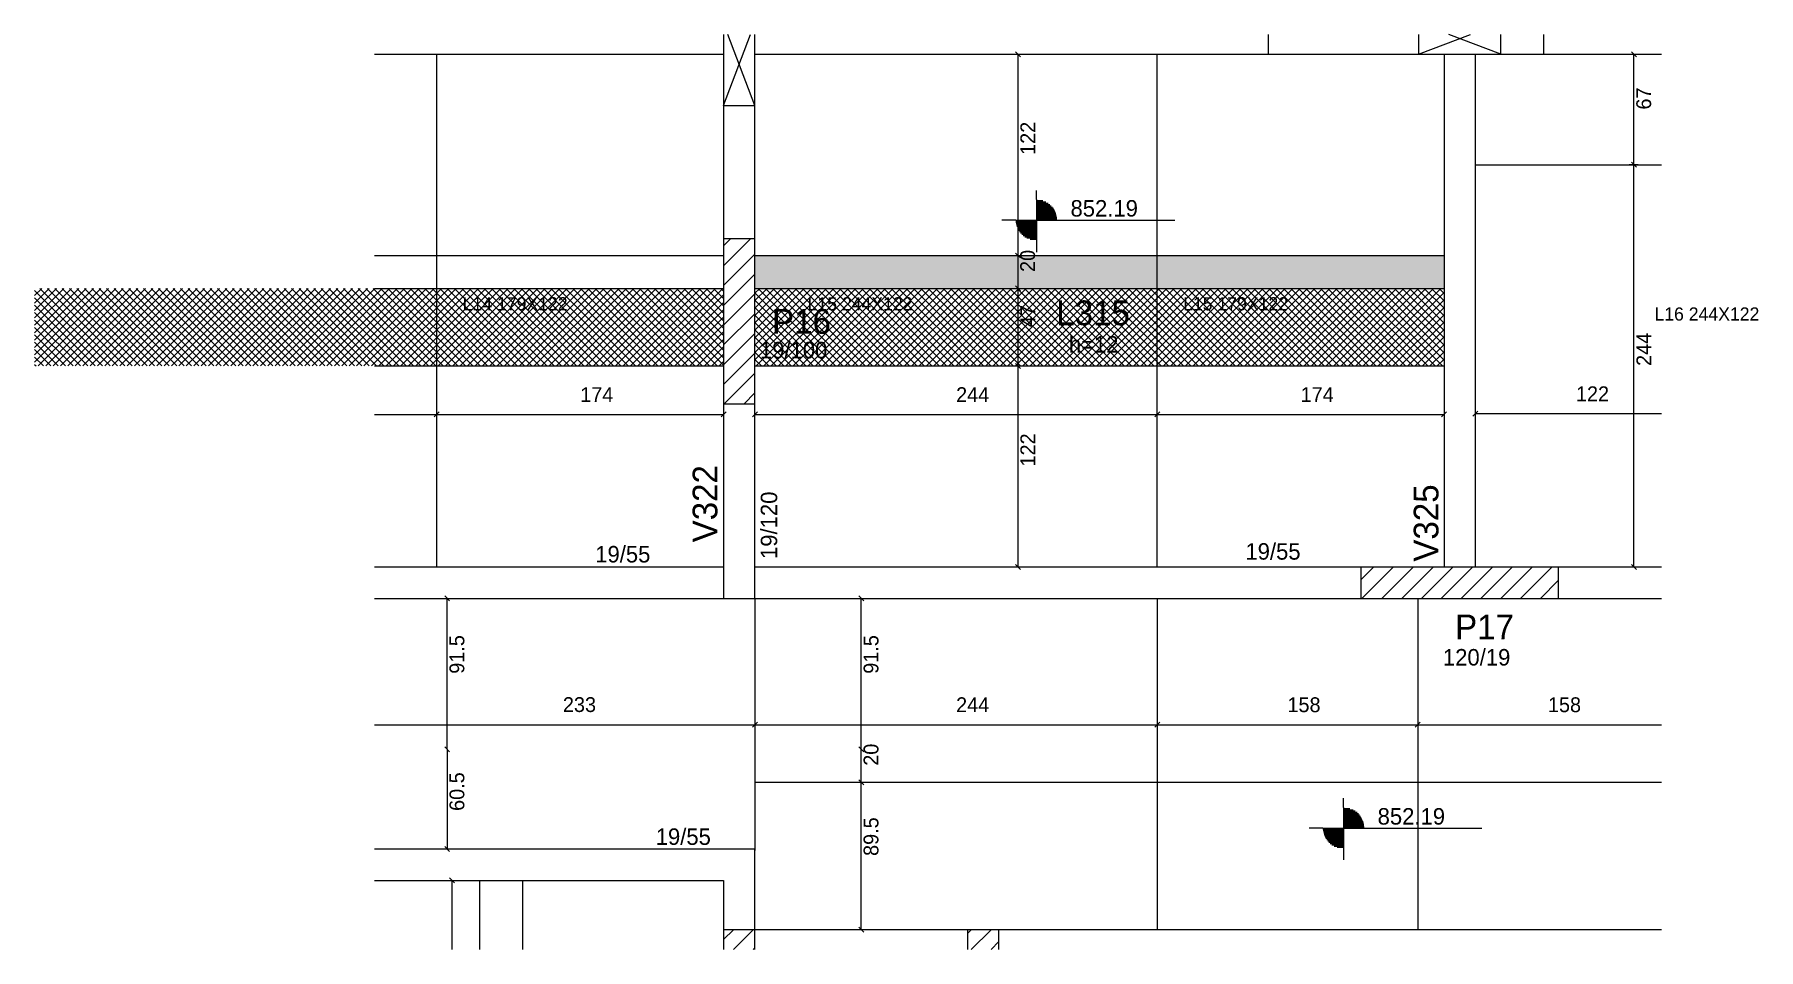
# Model space of a CAD drawing. Header units: metres. Extents: x 4915 to 5961, y 2049 to 2604.
import ezdxf

# ---------------------------------------------------------------- set-up
doc = ezdxf.new("R2010")
doc.units = ezdxf.units.M
for name, color, linetype in [('1', 7, 'Continuous'), ('3', 7, 'Continuous'), ('4', 7, 'Continuous'), ('7', 7, 'Continuous'), ('AUX00', 7, 'Continuous'), ('Hachura', 7, 'Continuous'), ('Painéis', 7, 'Continuous')]:
    doc.layers.add(name, color=color, linetype=linetype)

msp = doc.modelspace()

# ---------------------------------------------------------------- hatches: boundary and pattern name
at = {"layer": 'Hachura'}
h = msp.add_hatch(color=7, dxfattribs=at)
h.dxf.hatch_style = 1
h.paths.add_polyline_path([(5352.1, 2449.9), (5770.1, 2449.9), (5770.1, 2469.9), (5352.1, 2469.9), (5352.1, 2449.9)])
h = msp.add_hatch(dxfattribs=at)
h.set_pattern_fill('ANSI37')
h.paths.add_polyline_path([(5333.1, 2449.9), (4915.1, 2449.9), (4915.1, 2402.9), (5333.1, 2402.9), (5333.1, 2449.9)])
h = msp.add_hatch(dxfattribs=at)
h.set_pattern_fill('ANSI37')
h.paths.add_polyline_path([(5770.1, 2449.9), (5352.1, 2449.9), (5352.1, 2402.9), (5770.1, 2402.9), (5770.1, 2449.9)])

# ---------------------------------------------------------------- linework, layer by layer
at = {"layer": '1', "color": 1, "lineweight": 25}
for p, q in [((5333.1, 2560.9), (5349.4, 2603.9)), ((5352.1, 2560.9), (5335.7, 2603.9)), ((5754.6, 2591.9), (5786.1, 2603.9)), ((5804.6, 2591.9), (5773, 2603.9))]:
    msp.add_line(p, q, dxfattribs=at)
at = {"layer": '3', "color": 3, "lineweight": 25}
for p, q in [((5663.6, 2591.9), (5663.6, 2603.9)), ((5830.6, 2591.9), (5830.6, 2603.9)), ((5804.6, 2591.9), (5902, 2591.9)), ((5522.8, 2503.9), (5522.8, 2509.4)), ((5522.8, 2503.9), (5522.8, 2478.9)), ((5522.8, 2503.3), (5526.7, 2503.3)), ((5522.8, 2502.5), (5528.6, 2502.5)), ((5522.8, 2501.7), (5529.9, 2501.7)), ((5522.8, 2500.9), (5530.9, 2500.9)), ((5522.8, 2500.1), (5531.8, 2500.1)), ((5510.3, 2491.4), (5501.9, 2491.4)), ((5510.3, 2491.4), (5535.3, 2491.4)), ((5522.8, 2490.6), (5510.3, 2490.6)), ((5522.8, 2489.8), (5510.4, 2489.8)), ((5522.8, 2489), (5510.6, 2489)), ((5522.8, 2499.3), (5532.5, 2499.3)), ((5522.8, 2498.6), (5533.1, 2498.6)), ((5522.8, 2497.8), (5533.6, 2497.8)), ((5522.8, 2497), (5534, 2497)), ((5522.8, 2496.2), (5534.4, 2496.2)), ((5522.8, 2495.4), (5534.7, 2495.4)), ((5522.8, 2494.6), (5534.9, 2494.6)), ((5522.8, 2493.8), (5535.1, 2493.8)), ((5522.8, 2493), (5535.2, 2493)), ((5522.8, 2492.2), (5535.3, 2492.2)), ((5535.3, 2491.4), (5606.8, 2491.4)), ((5333.1, 2463.7), (5349.3, 2479.9)), ((5333.1, 2475.7), (5337.3, 2479.9)), ((5522.8, 2488.2), (5510.7, 2488.2)), ((5522.8, 2487.5), (5511, 2487.5)), ((5522.8, 2486.7), (5511.3, 2486.7)), ((5522.8, 2485.9), (5511.6, 2485.9)), ((5522.8, 2485.1), (5512.1, 2485.1)), ((5522.8, 2484.3), (5512.6, 2484.3)), ((5522.8, 2483.5), (5513.2, 2483.5)), ((5522.8, 2482.7), (5513.9, 2482.7)), ((5522.8, 2481.9), (5514.7, 2481.9)), ((5522.8, 2481.1), (5515.8, 2481.1)), ((5522.8, 2480.3), (5517.1, 2480.3)), ((5522.8, 2479.5), (5519, 2479.5)), ((5522.8, 2478.9), (5522.8, 2472)), ((5333.1, 2451.7), (5352.1, 2470.7)), ((5333.1, 2439.6), (5352.1, 2458.6)), ((5333.1, 2427.6), (5352.1, 2446.6)), ((5333.1, 2415.6), (5352.1, 2434.6)), ((5333.1, 2403.6), (5352.1, 2422.6)), ((5333.1, 2391.6), (5352.1, 2410.6)), ((5333.5, 2379.9), (5352.1, 2398.5)), ((5345.5, 2379.9), (5352.1, 2386.5)), ((5719.6, 2273.2), (5727.3, 2280.9)), ((5720.3, 2261.9), (5739.3, 2280.9)), ((5732.4, 2261.9), (5751.4, 2280.9)), ((5744.4, 2261.9), (5763.4, 2280.9)), ((5756.4, 2261.9), (5775.4, 2280.9)), ((5768.4, 2261.9), (5787.4, 2280.9)), ((5780.4, 2261.9), (5799.4, 2280.9)), ((5792.5, 2261.9), (5811.5, 2280.9)), ((5804.5, 2261.9), (5823.5, 2280.9)), ((5816.5, 2261.9), (5835.5, 2280.9)), ((5828.5, 2261.9), (5839.6, 2273)), ((5709.1, 2135.1), (5709.1, 2140.7)), ((5709.1, 2135.1), (5709.1, 2110.1)), ((5709.1, 2134.5), (5713, 2134.5)), ((5709.1, 2133.7), (5714.9, 2133.7)), ((5709.1, 2133), (5716.2, 2133)), ((5709.1, 2132.2), (5717.3, 2132.2)), ((5709.1, 2131.4), (5718.1, 2131.4)), ((5709.1, 2130.6), (5718.8, 2130.6)), ((5709.1, 2129.8), (5719.4, 2129.8)), ((5709.1, 2129), (5719.9, 2129)), ((5709.1, 2128.2), (5720.3, 2128.2)), ((5709.1, 2127.4), (5720.7, 2127.4)), ((5709.1, 2126.6), (5721, 2126.6)), ((5709.1, 2125.8), (5721.2, 2125.8)), ((5709.1, 2125), (5721.4, 2125)), ((5709.1, 2124.2), (5721.5, 2124.2)), ((5709.1, 2123.4), (5721.6, 2123.4)), ((5696.6, 2122.6), (5688.2, 2122.6)), ((5696.6, 2122.6), (5721.6, 2122.6)), ((5709.1, 2121.9), (5696.6, 2121.9)), ((5709.1, 2121.1), (5696.7, 2121.1)), ((5709.1, 2120.3), (5696.9, 2120.3)), ((5709.1, 2119.5), (5697.1, 2119.5)), ((5709.1, 2118.7), (5697.3, 2118.7)), ((5709.1, 2117.9), (5697.6, 2117.9)), ((5709.1, 2117.1), (5697.9, 2117.1)), ((5709.1, 2116.3), (5698.4, 2116.3)), ((5709.1, 2115.5), (5698.9, 2115.5)), ((5709.1, 2114.7), (5699.5, 2114.7)), ((5709.1, 2113.9), (5700.2, 2113.9)), ((5709.1, 2113.1), (5701, 2113.1)), ((5721.6, 2122.6), (5793.1, 2122.6)), ((5709.1, 2112.3), (5702.1, 2112.3)), ((5709.1, 2111.5), (5703.4, 2111.5)), ((5709.1, 2110.8), (5705.3, 2110.8)), ((5709.1, 2110.1), (5709.1, 2103.3)), ((5333.1, 2055), (5339, 2060.9)), ((5339.1, 2048.9), (5351.1, 2060.9)), ((5481.1, 2058.7), (5483.3, 2060.9)), ((5483.3, 2048.9), (5495.3, 2060.9)), ((5351.1, 2048.9), (5352.1, 2049.9)), ((5495.3, 2048.9), (5500.1, 2053.7))]:
    msp.add_line(p, q, dxfattribs=at)
for points in [[(5121.4, 2591.9), (5333.1, 2591.9)], [(5333.1, 2591.9), (5333.1, 2479.9)], [(5352.1, 2591.9), (5770.1, 2591.9)], [(5352.1, 2479.9), (5352.1, 2591.9)], [(5770.1, 2591.9), (5770.1, 2280.9)], [(5789.1, 2280.9), (5789.1, 2591.9)], [(5333.1, 2379.9), (5333.1, 2261.9)], [(5352.1, 2261.9), (5352.1, 2379.9)], [(5333.1, 2280.9), (5121.4, 2280.9)], [(5719.6, 2280.9), (5352.1, 2280.9)], [(5902, 2280.9), (5839.6, 2280.9)], [(5121.4, 2261.9), (5342.6, 2261.9)], [(5342.6, 2261.9), (5719.6, 2261.9)], [(5839.6, 2261.9), (5902, 2261.9)], [(5352.1, 2109.9), (5121.4, 2109.9)], [(5352.1, 2060.9), (5352.1, 2109.9)], [(5121.4, 2090.9), (5333.1, 2090.9)], [(5333.1, 2090.9), (5333.1, 2060.9)], [(5481.1, 2060.9), (5352.1, 2060.9)], [(5689.6, 2060.9), (5500.1, 2060.9)], [(5888.6, 2060.9), (5689.6, 2060.9)], [(5902, 2060.9), (5888.6, 2060.9)]]:
    msp.add_lwpolyline(points, dxfattribs=at)
at = {"layer": '7', "color": 7, "lineweight": 25}
for points in [[(5333.1, 2603.9), (5333.1, 2560.9)], [(5352.1, 2560.9), (5352.1, 2603.9)], [(5754.6, 2603.9), (5754.6, 2591.9)], [(5804.6, 2591.9), (5804.6, 2603.9)], [(5754.6, 2591.9), (5804.6, 2591.9)], [(5333.1, 2560.9), (5352.1, 2560.9)], [(5352.1, 2479.9), (5333.1, 2479.9)], [(5333.1, 2479.9), (5333.1, 2379.9)], [(5352.1, 2379.9), (5352.1, 2479.9)], [(5333.1, 2379.9), (5352.1, 2379.9)], [(5839.6, 2280.9), (5719.6, 2280.9)], [(5719.6, 2280.9), (5719.6, 2261.9)], [(5839.6, 2261.9), (5839.6, 2280.9)], [(5719.6, 2261.9), (5839.6, 2261.9)], [(5352.1, 2060.9), (5333.1, 2060.9)], [(5333.1, 2060.9), (5333.1, 2048.9)], [(5352.1, 2048.9), (5352.1, 2060.9)], [(5500.1, 2060.9), (5481.1, 2060.9)], [(5481.1, 2060.9), (5481.1, 2048.9)], [(5500.1, 2048.9), (5500.1, 2060.9)]]:
    msp.add_lwpolyline(points, dxfattribs=at)
at = {"layer": 'Painéis', "color": 200, "lineweight": 25}
for p, q in [((5159.1, 2280.9), (5159.1, 2591.9)), ((5596.1, 2280.9), (5596.1, 2591.9)), ((5789.1, 2524.9), (5902, 2524.9)), ((5121.4, 2469.9), (5333.1, 2469.9)), ((5352.1, 2469.9), (5770.1, 2469.9)), ((5121.4, 2449.9), (5333.1, 2449.9)), ((5352.1, 2449.9), (5770.1, 2449.9)), ((5121.4, 2402.9), (5333.1, 2402.9)), ((5352.1, 2402.9), (5770.1, 2402.9)), ((5352.1, 2261.9), (5352.1, 2109)), ((5596.1, 2261.9), (5596.1, 2060.9)), ((5754.1, 2261.9), (5754.1, 2060.9)), ((5352.1, 2150.4), (5902, 2150.4)), ((5185.1, 2090.9), (5185.1, 2048.9)), ((5211.1, 2090.9), (5211.1, 2048.9))]:
    msp.add_line(p, q, dxfattribs=at)
at = {"layer": 'Painéis', "color": 0, "lineweight": 25}
for p, q in [((5513.1, 2590.4), (5510.1, 2593.4)), ((5886.8, 2590.4), (5883.8, 2593.4)), ((5886.8, 2523.4), (5883.8, 2526.4)), ((5883.8, 2526.4), (5886.8, 2523.4)), ((5510.1, 2471.4), (5513.1, 2468.4)), ((5513.1, 2468.4), (5510.1, 2471.4)), ((5510.1, 2451.4), (5513.1, 2448.4)), ((5513.1, 2448.4), (5510.1, 2451.4)), ((5510.1, 2404.4), (5513.1, 2401.4)), ((5513.1, 2401.4), (5510.1, 2404.4)), ((5157.6, 2372), (5160.6, 2375)), ((5160.6, 2375), (5157.6, 2372)), ((5331.6, 2372), (5334.6, 2375)), ((5353.6, 2375), (5350.6, 2372)), ((5594.6, 2372), (5597.6, 2375)), ((5597.6, 2375), (5594.6, 2372)), ((5768.6, 2372), (5771.6, 2375)), ((5790.6, 2375.5), (5787.6, 2372.5)), ((5510.1, 2282.4), (5513.1, 2279.4)), ((5883.8, 2282.4), (5886.8, 2279.4)), ((5166.9, 2260.4), (5163.9, 2263.4)), ((5418.1, 2260.4), (5415.1, 2263.4)), ((5350.6, 2183.8), (5353.6, 2186.8)), ((5353.6, 2186.8), (5350.6, 2183.8)), ((5594.6, 2183.8), (5597.6, 2186.8)), ((5597.6, 2186.8), (5594.6, 2183.8)), ((5752.6, 2183.8), (5755.6, 2186.8)), ((5755.6, 2186.8), (5752.6, 2183.8)), ((5163.9, 2171.9), (5166.9, 2168.9)), ((5166.9, 2168.9), (5163.9, 2171.9)), ((5418.1, 2168.9), (5415.1, 2171.9)), ((5415.1, 2171.9), (5418.1, 2168.9)), ((5418.1, 2148.9), (5415.1, 2151.9)), ((5415.1, 2151.9), (5418.1, 2148.9)), ((5163.9, 2111.4), (5166.9, 2108.4)), ((5169.8, 2089.4), (5166.8, 2092.4)), ((5415.1, 2062.4), (5418.1, 2059.4))]:
    msp.add_line(p, q, dxfattribs=at)
at = {"layer": 'Painéis', "color": 4, "lineweight": 25}
for p, q in [((5511.6, 2591.9), (5511.6, 2469.9)), ((5885.3, 2524.9), (5885.3, 2591.9)), ((5887.8, 2524.9), (5882.3, 2524.9)), ((5885.3, 2280.9), (5885.3, 2524.9)), ((5511.6, 2469.9), (5511.6, 2449.9)), ((5511.6, 2449.9), (5511.6, 2402.9)), ((5511.6, 2402.9), (5511.6, 2280.9)), ((5789.1, 2374), (5902, 2374)), ((5121.4, 2373.5), (5159.1, 2373.5)), ((5159.1, 2373.5), (5333.1, 2373.5)), ((5352.1, 2373.5), (5596.1, 2373.5)), ((5596.1, 2373.5), (5770.1, 2373.5)), ((5887.8, 2280.9), (5882.3, 2280.9)), ((5165.4, 2170.4), (5165.4, 2261.9)), ((5416.6, 2170.4), (5416.6, 2261.9)), ((5121.4, 2185.3), (5352.1, 2185.3)), ((5352.1, 2185.3), (5596.1, 2185.3)), ((5596.1, 2185.3), (5754.1, 2185.3)), ((5754.1, 2185.3), (5902, 2185.3)), ((5165.4, 2170.4), (5165.4, 2109.9)), ((5416.6, 2150.4), (5416.6, 2170.4)), ((5416.6, 2060.9), (5416.6, 2150.4)), ((5168.3, 2090.9), (5168.3, 2048.9))]:
    msp.add_line(p, q, dxfattribs=at)

# ---------------------------------------------------------------- texts
at = {"layer": '3', "color": 3, "lineweight": 25}
for s, p in [('852.19', (5543.5, 2493.5)), ('19/100', (5355.1, 2407.5)), ('h=12', (5542.5, 2411)), ('19/55', (5255.2, 2283.7)), ('19/55', (5649.6, 2285.4)), ('120/19', (5769.4, 2221.2)), ('852.19', (5729.8, 2124.7)), ('19/55', (5291.9, 2112.4))]:
    msp.add_text(s, height=10, dxfattribs=at).set_placement(p)
msp.add_text('19/120', height=10, rotation=90, dxfattribs=at).set_placement((5365.6, 2285.8))
at = {"layer": '4', "color": 4, "lineweight": 25}
for s, p in [('P16', (5362.5, 2422.4)), ('L315', (5534.9, 2427.6)), ('P17', (5776.8, 2237.1))]:
    msp.add_text(s, height=15, dxfattribs=at).set_placement(p)
for s, p in [('V322', (5329.3, 2295.9)), ('V325', (5766.7, 2284.2))]:
    msp.add_text(s, height=15, rotation=90, dxfattribs=at).set_placement(p)
at = {"layer": 'AUX00', "color": 7, "lineweight": 25}
for s, p in [('L14^J179X122', (5174.8, 2436.6)), ('L15^J244X122', (5384, 2436.6)), ('L15^J179X122', (5611.8, 2436.6)), ('L16^J244X122', (5897.7, 2430.4))]:
    msp.add_text(s, height=8, dxfattribs=at).set_placement(p)
at = {"layer": 'Painéis', "color": 240, "lineweight": 25}
for s, p in [('67', (5895.7, 2558.4)), ('122', (5522.1, 2530.9)), ('20', (5522, 2459.9)), ('47', (5522.1, 2426.4)), ('244', (5895.8, 2402.9)), ('122', (5522.1, 2341.9)), ('91.5', (5175.8, 2216.2)), ('91.5', (5427, 2216.2)), ('20', (5427, 2160.4)), ('60.5', (5175.8, 2133)), ('89.5', (5427, 2105.7))]:
    msp.add_text(s, height=9, rotation=90, dxfattribs=at).set_placement(p)
for s, p in [('174', (5246.1, 2381)), ('244', (5474.1, 2381)), ('174', (5683.1, 2381)), ('122', (5850.1, 2381.5)), ('233', (5235.6, 2193)), ('244', (5474.1, 2192.9)), ('158', (5675.1, 2192.9)), ('158', (5833.1, 2192.9))]:
    msp.add_text(s, height=9, dxfattribs=at).set_placement(p)

doc.saveas('drawing.dxf')
